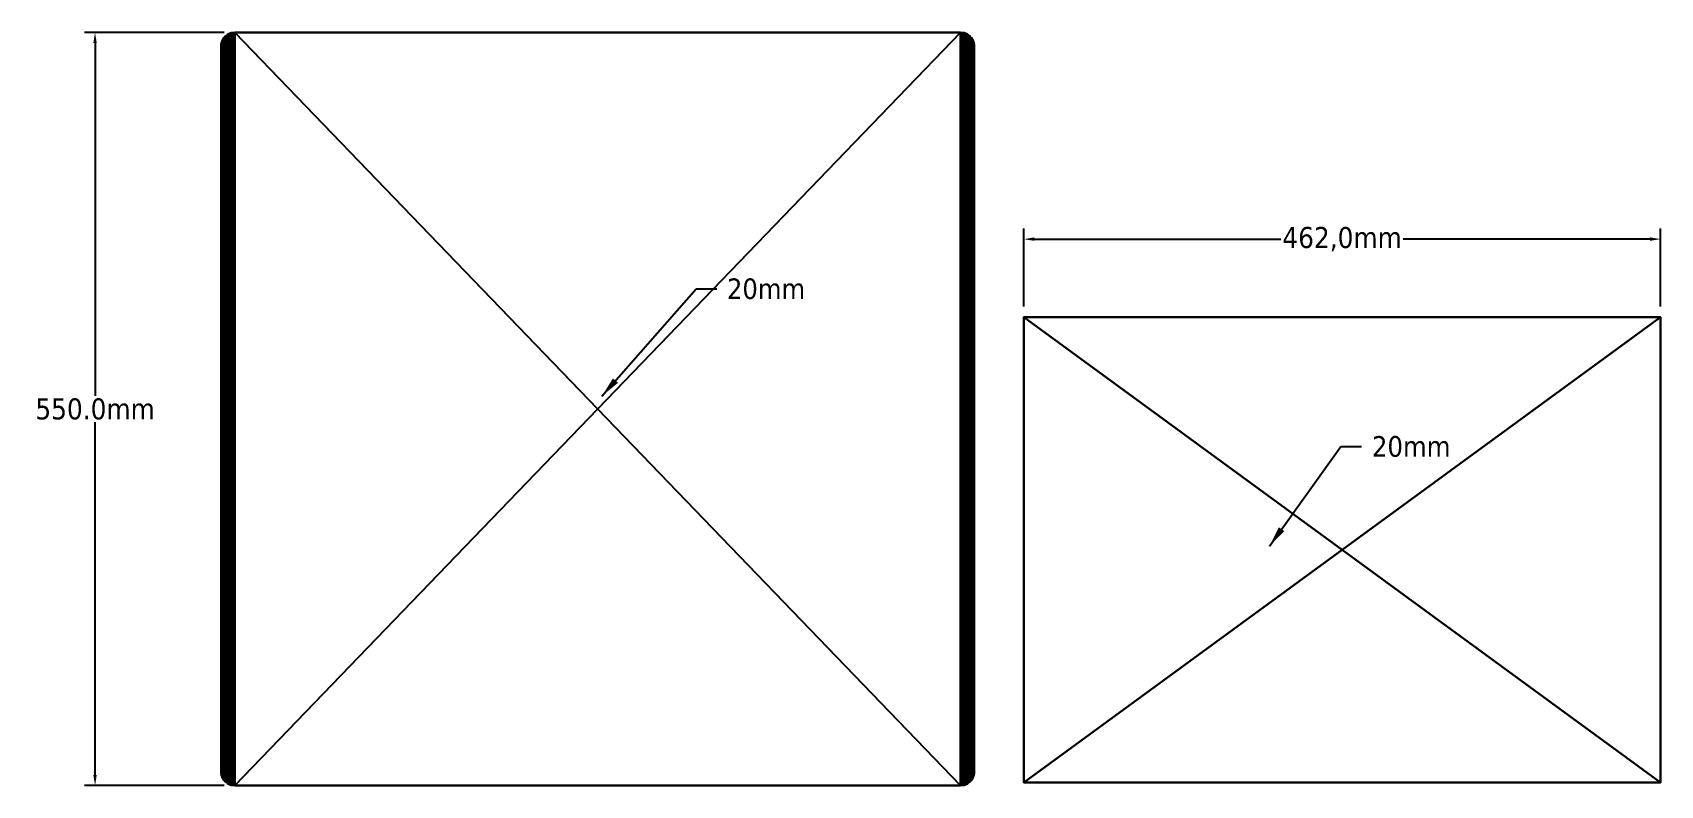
# Model space of a CAD drawing. Extents: x -115 to 1866, y 25 to 1268.
# Drawn here: x -115 to 1074, y 25 to 575 of the extents above; entities that cross this region are included whole.
import ezdxf

# ---------------------------------------------------------------- set-up
doc = ezdxf.new("R2010")
doc.units = 0
doc.layers.get('0').update_dxf_attribs({"color": 13, "linetype": 'CONTINUOUS'})
doc.layers.get('DEFPOINTS').update_dxf_attribs({"linetype": 'CONTINUOUS'})
doc.styles.add('TAHOMA', font='Tahoma.ttf')
doc.dimstyles.new('DIMSTYLE2', dxfattribs={"dimtxt": 15.374363, "dimasz": 7.687181, "dimexe": 7.687181, "dimexo": 7.687181, "dimgap": 1.537436, "dimtad": 0, "dimtih": 1, "dimtoh": 1, "dimdec": 1, "dimzin": 0, "dimtxsty": 'TAHOMA', "dimcen": 0.09, "dimazin": 3, "dimtfac": 1, "dimtdec": 4, "dimtofl": 0, "dimtmove": 0, "dimatfit": 3, "dimtolj": 1, "dimtzin": 0})
doc.dimstyles.get("Standard").update_dxf_attribs({"dimtxt": 0.18, "dimasz": 0.18, "dimexe": 0.18, "dimexo": 0.0625, "dimgap": 0.09, "dimtad": 0, "dimtih": 1, "dimtoh": 1, "dimdec": 4, "dimzin": 0, "dimtxsty": 'STANDARD', "dimcen": 0.09, "dimazin": 3, "dimtfac": 1, "dimtdec": 4, "dimtofl": 0, "dimtmove": 0, "dimatfit": 3, "dimtolj": 1, "dimtzin": 0})

# ---------------------------------------------------------------- blocks, each defined once
blk = doc.blocks.new('__________9')
for p, q in [((465, 340), (0, 340)), ((0, 340), (0, 0)), ((0, 340), (0, 340, 21)), ((465, 340, 21), (0, 340, 21)), ((0, 340, 21), (0, 0, 21)), ((465, 0), (465, 340)), ((465, 340), (465, 340, 21)), ((465, 0, 21), (465, 340, 21)), ((0, 0), (465, 0)), ((0, 0), (0, 0, 21)), ((465, 0), (465, 0, 21)), ((0, 0, 21), (465, 0, 21))]:
    blk.add_line(p, q)
at = {"color": 23}
mesh = blk.add_polyface(dxfattribs=at)
corners = [(465, 340), (0, 0), (0, 340), (465, 0)]
mesh.append_faces([[corners[k] for k in face] for face in [(0, 1, 2), (1, 0, 3)]], dxfattribs={"vtx0": -1, "color": 23})
at = {"color": 43}
mesh = blk.add_polyface(dxfattribs=at)
corners = [(0, 340, 21), (465, 340), (0, 340), (465, 340, 21)]
mesh.append_faces([[corners[k] for k in face] for face in [(0, 1, 2), (1, 0, 3)]], dxfattribs={"vtx0": -1, "color": 43})
at = {"color": 23}
mesh = blk.add_polyface(dxfattribs=at)
corners = [(465, 0, 21), (0, 340, 21), (0, 0, 21), (465, 340, 21)]
mesh.append_faces([[corners[k] for k in face] for face in [(0, 1, 2), (1, 0, 3)]], dxfattribs={"vtx0": -1, "color": 23})
at = {"color": 43}
mesh = blk.add_polyface(dxfattribs=at)
corners = [(0, 340, 21), (0, 0), (0, 0, 21), (0, 340)]
mesh.append_faces([[corners[k] for k in face] for face in [(0, 1, 2), (1, 0, 3)]], dxfattribs={"vtx0": -1, "color": 43})
mesh = blk.add_polyface(dxfattribs=at)
corners = [(465, 0), (465, 340, 21), (465, 0, 21), (465, 340)]
mesh.append_faces([[corners[k] for k in face] for face in [(0, 1, 2), (1, 0, 3)]], dxfattribs={"vtx0": -1, "color": 43})
mesh = blk.add_polyface(dxfattribs=at)
corners = [(465, 0, 21), (0, 0), (465, 0), (0, 0, 21)]
mesh.append_faces([[corners[k] for k in face] for face in [(0, 1, 2), (1, 0, 3)]], dxfattribs={"vtx0": -1, "color": 43})
blk = doc.blocks.new('__________5')
blk.add_blockref('__________9', (0, 0))
blk = doc.blocks.new('__________7')
for p, q in [((2.9, 547.1, 21), (2.9, 547.1)), ((3.9, 547.9, 21), (3.9, 547.9)), ((5, 548.7, 21), (5, 548.7)), ((6.2, 549.2, 21), (6.2, 549.2)), ((7.4, 549.7, 21), (7.4, 549.7)), ((8.7, 549.9, 21), (8.7, 549.9)), ((540, 550), (10, 550)), ((10, 550, 21), (10, 550)), ((540, 550, 21), (10, 550, 21)), ((540, 550, 21), (540, 550)), ((541.3, 549.9, 21), (541.3, 549.9)), ((542.6, 549.7, 21), (542.6, 549.7)), ((543.8, 549.2, 21), (543.8, 549.2)), ((545, 548.7, 21), (545, 548.7)), ((546.1, 547.9, 21), (546.1, 547.9)), ((547.1, 547.1, 21), (547.1, 547.1)), ((0, 540, 21), (0, 540)), ((0, 540), (0, 10)), ((0, 540, 21), (0, 10, 21)), ((0.1, 541.3, 21), (0.1, 541.3)), ((0.3, 542.6, 21), (0.3, 542.6)), ((0.8, 543.8, 21), (0.8, 543.8)), ((1.3, 545, 21), (1.3, 545)), ((2.1, 546.1, 21), (2.1, 546.1)), ((547.9, 546.1, 21), (547.9, 546.1)), ((548.7, 545, 21), (548.7, 545)), ((549.2, 543.8, 21), (549.2, 543.8)), ((549.7, 542.6, 21), (549.7, 542.6)), ((549.9, 541.3, 21), (549.9, 541.3)), ((550, 10), (550, 540)), ((550, 540, 21), (550, 540)), ((550, 10, 21), (550, 540, 21)), ((0, 10, 21), (0, 10)), ((0.1, 8.7, 21), (0.1, 8.7)), ((0.3, 7.4, 21), (0.3, 7.4)), ((0.8, 6.2, 21), (0.8, 6.2)), ((1.3, 5, 21), (1.3, 5)), ((2.1, 3.9, 21), (2.1, 3.9)), ((2.9, 2.9, 21), (2.9, 2.9)), ((3.9, 2.1, 21), (3.9, 2.1)), ((5, 1.3, 21), (5, 1.3)), ((6.2, 0.8, 21), (6.2, 0.8)), ((7.4, 0.3, 21), (7.4, 0.3)), ((8.7, 0.1, 21), (8.7, 0.1)), ((10, 0), (540, 0)), ((10, 0, 21), (540, 0, 21)), ((10, 0, 21), (10, 0)), ((540, 0, 21), (540, 0)), ((541.3, 0.1, 21), (541.3, 0.1)), ((542.6, 0.3, 21), (542.6, 0.3)), ((543.8, 0.8, 21), (543.8, 0.8)), ((545, 1.3, 21), (545, 1.3)), ((546.1, 2.1, 21), (546.1, 2.1)), ((547.1, 2.9, 21), (547.1, 2.9)), ((547.9, 3.9, 21), (547.9, 3.9)), ((548.7, 5, 21), (548.7, 5)), ((549.2, 6.2, 21), (549.2, 6.2)), ((549.7, 7.4, 21), (549.7, 7.4)), ((549.9, 8.7, 21), (549.9, 8.7)), ((550, 10, 21), (550, 10))]:
    blk.add_line(p, q)
for centre, start, end in [((10, 540, 21), 90, 180), ((10, 540), 90, 180), ((10, 10), 180, 270), ((10, 10, 21), 180, 270), ((540, 10), 270, 360), ((540, 10, 21), 270, 360)]:
    blk.add_arc(centre, 10, start, end)
at = {"extrusion": (0, 0, -1)}
for centre in [(-540, 540), (-540, 540, -21)]:
    blk.add_arc(centre, 10, 90, 180, dxfattribs=at)
at = {"color": 23}
mesh = blk.add_polyface(dxfattribs=at)
corners = [(0.1, 541.3), (0, 10), (0, 540), (0.1, 8.7), (0.3, 542.6), (0.3, 7.4), (0.8, 543.8), (0.8, 6.2), (1.3, 545), (1.3, 5), (2.1, 546.1), (2.1, 3.9), (2.9, 547.1), (2.9, 2.9), (3.9, 547.9), (3.9, 2.1), (5, 548.7), (5, 1.3), (6.2, 0.8), (6.2, 549.2), (7.4, 549.7), (7.4, 0.3), (8.7, 549.9), (8.7, 0.1), (10, 550), (10, 0), (540, 550), (540, 0), (541.3, 549.9), (541.3, 0.1), (542.6, 549.7), (542.6, 0.3), (543.8, 549.2), (543.8, 0.8), (545, 548.7), (545, 1.3), (546.1, 547.9), (546.1, 2.1), (547.1, 547.1), (547.1, 2.9), (547.9, 546.1), (547.9, 3.9), (548.7, 545), (548.7, 5), (549.2, 543.8), (549.2, 6.2), (549.7, 542.6), (549.7, 7.4), (549.9, 541.3), (549.9, 8.7), (550, 540), (550, 10)]
mesh.append_faces([[corners[k] for k in face] for face in [(0, 1, 2), (49, 50, 51)]], dxfattribs={"vtx0": -1, "color": 23})
mesh.append_faces([[corners[k] for k in face] for face in [(1, 0, 3), (3, 4, 5), (5, 6, 7), (7, 8, 9), (9, 10, 11), (11, 12, 13), (13, 14, 15), (15, 16, 17), (17, 16, 18), (18, 20, 21), (21, 22, 23), (23, 24, 25), (25, 26, 27), (27, 28, 29), (29, 30, 31), (31, 32, 33), (33, 34, 35), (35, 36, 37), (37, 38, 39), (39, 40, 41), (41, 42, 43), (43, 44, 45), (45, 46, 47), (47, 48, 49)]], dxfattribs={"vtx0": -1, "vtx1": -1, "color": 23})
mesh.append_faces([[corners[k] for k in face] for face in [(3, 0, 4), (5, 4, 6), (7, 6, 8), (9, 8, 10), (11, 10, 12), (13, 12, 14), (15, 14, 16), (18, 16, 19), (18, 19, 20), (21, 20, 22), (23, 22, 24), (25, 24, 26), (27, 26, 28), (29, 28, 30), (31, 30, 32), (33, 32, 34), (35, 34, 36), (37, 36, 38), (39, 38, 40), (41, 40, 42), (43, 42, 44), (45, 44, 46), (47, 46, 48), (49, 48, 50)]], dxfattribs={"vtx0": -1, "vtx2": -1, "color": 23})
mesh = blk.add_polyface(dxfattribs=at)
corners = [(0.1, 8.7, 21), (0, 540, 21), (0, 10, 21), (0.1, 541.3, 21), (0.3, 7.4, 21), (0.3, 542.6, 21), (0.8, 6.2, 21), (0.8, 543.8, 21), (1.3, 5, 21), (1.3, 545, 21), (2.1, 3.9, 21), (2.1, 546.1, 21), (2.9, 2.9, 21), (2.9, 547.1, 21), (3.9, 2.1, 21), (3.9, 547.9, 21), (5, 1.3, 21), (5, 548.7, 21), (6.2, 0.8, 21), (6.2, 549.2, 21), (7.4, 0.3, 21), (7.4, 549.7, 21), (8.7, 0.1, 21), (8.7, 549.9, 21), (10, 0, 21), (10, 550, 21), (540, 0, 21), (540, 550, 21), (541.3, 0.1, 21), (541.3, 549.9, 21), (542.6, 0.3, 21), (542.6, 549.7, 21), (543.8, 0.8, 21), (543.8, 549.2, 21), (545, 1.3, 21), (545, 548.7, 21), (546.1, 2.1, 21), (546.1, 547.9, 21), (547.1, 2.9, 21), (547.1, 547.1, 21), (547.9, 3.9, 21), (547.9, 546.1, 21), (548.7, 5, 21), (548.7, 545, 21), (549.2, 6.2, 21), (549.2, 543.8, 21), (549.7, 7.4, 21), (549.7, 542.6, 21), (549.9, 8.7, 21), (549.9, 541.3, 21), (550, 10, 21), (550, 540, 21)]
mesh.append_faces([[corners[k] for k in face] for face in [(0, 1, 2), (49, 50, 51)]], dxfattribs={"vtx0": -1, "color": 23})
mesh.append_faces([[corners[k] for k in face] for face in [(1, 0, 3), (3, 4, 5), (5, 6, 7), (7, 8, 9), (9, 10, 11), (11, 12, 13), (13, 14, 15), (15, 16, 17), (17, 18, 19), (19, 20, 21), (21, 22, 23), (23, 24, 25), (25, 26, 27), (27, 28, 29), (29, 30, 31), (31, 32, 33), (33, 34, 35), (35, 36, 37), (37, 38, 39), (39, 40, 41), (41, 42, 43), (43, 44, 45), (45, 46, 47), (47, 48, 49)]], dxfattribs={"vtx0": -1, "vtx1": -1, "color": 23})
mesh.append_faces([[corners[k] for k in face] for face in [(3, 0, 4), (5, 4, 6), (7, 6, 8), (9, 8, 10), (11, 10, 12), (13, 12, 14), (15, 14, 16), (17, 16, 18), (19, 18, 20), (21, 20, 22), (23, 22, 24), (25, 24, 26), (27, 26, 28), (29, 28, 30), (31, 30, 32), (33, 32, 34), (35, 34, 36), (37, 36, 38), (39, 38, 40), (41, 40, 42), (43, 42, 44), (45, 44, 46), (47, 46, 48), (49, 48, 50)]], dxfattribs={"vtx0": -1, "vtx2": -1, "color": 23})
at = {"color": 43}
mesh = blk.add_polyface(dxfattribs=at)
corners = [(2.9, 547.1, 21), (2.1, 546.1), (2.1, 546.1, 21), (2.9, 547.1)]
mesh.append_faces([[corners[k] for k in face] for face in [(0, 1, 2), (1, 0, 3)]], dxfattribs={"vtx0": -1, "color": 43})
mesh = blk.add_polyface(dxfattribs=at)
corners = [(2.9, 547.1, 21), (3.9, 547.9), (2.9, 547.1), (3.9, 547.9, 21)]
mesh.append_faces([[corners[k] for k in face] for face in [(0, 1, 2), (1, 0, 3)]], dxfattribs={"vtx0": -1, "color": 43})
mesh = blk.add_polyface(dxfattribs=at)
corners = [(3.9, 547.9, 21), (5, 548.7), (3.9, 547.9), (5, 548.7, 21)]
mesh.append_faces([[corners[k] for k in face] for face in [(0, 1, 2), (1, 0, 3)]], dxfattribs={"vtx0": -1, "color": 43})
mesh = blk.add_polyface(dxfattribs=at)
corners = [(5, 548.7, 21), (6.2, 549.2), (5, 548.7), (6.2, 549.2, 21)]
mesh.append_faces([[corners[k] for k in face] for face in [(0, 1, 2), (1, 0, 3)]], dxfattribs={"vtx0": -1, "color": 43})
mesh = blk.add_polyface(dxfattribs=at)
corners = [(6.2, 549.2, 21), (7.4, 549.7), (6.2, 549.2), (7.4, 549.7, 21)]
mesh.append_faces([[corners[k] for k in face] for face in [(0, 1, 2), (1, 0, 3)]], dxfattribs={"vtx0": -1, "color": 43})
mesh = blk.add_polyface(dxfattribs=at)
corners = [(7.4, 549.7, 21), (8.7, 549.9), (7.4, 549.7), (8.7, 549.9, 21)]
mesh.append_faces([[corners[k] for k in face] for face in [(0, 1, 2), (1, 0, 3)]], dxfattribs={"vtx0": -1, "color": 43})
mesh = blk.add_polyface(dxfattribs=at)
corners = [(8.7, 549.9, 21), (10, 550), (8.7, 549.9), (10, 550, 21)]
mesh.append_faces([[corners[k] for k in face] for face in [(0, 1, 2), (1, 0, 3)]], dxfattribs={"vtx0": -1, "color": 43})
mesh = blk.add_polyface(dxfattribs=at)
corners = [(10, 550, 21), (540, 550), (10, 550), (540, 550, 21)]
mesh.append_faces([[corners[k] for k in face] for face in [(0, 1, 2), (1, 0, 3)]], dxfattribs={"vtx0": -1, "color": 43})
mesh = blk.add_polyface(dxfattribs=at)
corners = [(540, 550, 21), (541.3, 549.9), (540, 550), (541.3, 549.9, 21)]
mesh.append_faces([[corners[k] for k in face] for face in [(0, 1, 2), (1, 0, 3)]], dxfattribs={"vtx0": -1, "color": 43})
mesh = blk.add_polyface(dxfattribs=at)
corners = [(541.3, 549.9, 21), (542.6, 549.7), (541.3, 549.9), (542.6, 549.7, 21)]
mesh.append_faces([[corners[k] for k in face] for face in [(0, 1, 2), (1, 0, 3)]], dxfattribs={"vtx0": -1, "color": 43})
mesh = blk.add_polyface(dxfattribs=at)
corners = [(542.6, 549.7, 21), (543.8, 549.2), (542.6, 549.7), (543.8, 549.2, 21)]
mesh.append_faces([[corners[k] for k in face] for face in [(0, 1, 2), (1, 0, 3)]], dxfattribs={"vtx0": -1, "color": 43})
mesh = blk.add_polyface(dxfattribs=at)
corners = [(543.8, 549.2, 21), (545, 548.7), (543.8, 549.2), (545, 548.7, 21)]
mesh.append_faces([[corners[k] for k in face] for face in [(0, 1, 2), (1, 0, 3)]], dxfattribs={"vtx0": -1, "color": 43})
mesh = blk.add_polyface(dxfattribs=at)
corners = [(545, 548.7, 21), (546.1, 547.9), (545, 548.7), (546.1, 547.9, 21)]
mesh.append_faces([[corners[k] for k in face] for face in [(0, 1, 2), (1, 0, 3)]], dxfattribs={"vtx0": -1, "color": 43})
mesh = blk.add_polyface(dxfattribs=at)
corners = [(546.1, 547.9, 21), (547.1, 547.1), (546.1, 547.9), (547.1, 547.1, 21)]
mesh.append_faces([[corners[k] for k in face] for face in [(0, 1, 2), (1, 0, 3)]], dxfattribs={"vtx0": -1, "color": 43})
mesh = blk.add_polyface(dxfattribs=at)
corners = [(547.1, 547.1), (547.9, 546.1, 21), (547.9, 546.1), (547.1, 547.1, 21)]
mesh.append_faces([[corners[k] for k in face] for face in [(0, 1, 2), (1, 0, 3)]], dxfattribs={"vtx0": -1, "color": 43})
mesh = blk.add_polyface(dxfattribs=at)
corners = [(0.1, 541.3, 21), (0, 540), (0, 540, 21), (0.1, 541.3)]
mesh.append_faces([[corners[k] for k in face] for face in [(0, 1, 2), (1, 0, 3)]], dxfattribs={"vtx0": -1, "color": 43})
mesh = blk.add_polyface(dxfattribs=at)
corners = [(0, 540, 21), (0, 10), (0, 10, 21), (0, 540)]
mesh.append_faces([[corners[k] for k in face] for face in [(0, 1, 2), (1, 0, 3)]], dxfattribs={"vtx0": -1, "color": 43})
mesh = blk.add_polyface(dxfattribs=at)
corners = [(0.3, 542.6, 21), (0.1, 541.3), (0.1, 541.3, 21), (0.3, 542.6)]
mesh.append_faces([[corners[k] for k in face] for face in [(0, 1, 2), (1, 0, 3)]], dxfattribs={"vtx0": -1, "color": 43})
mesh = blk.add_polyface(dxfattribs=at)
corners = [(0.8, 543.8, 21), (0.3, 542.6), (0.3, 542.6, 21), (0.8, 543.8)]
mesh.append_faces([[corners[k] for k in face] for face in [(0, 1, 2), (1, 0, 3)]], dxfattribs={"vtx0": -1, "color": 43})
mesh = blk.add_polyface(dxfattribs=at)
corners = [(1.3, 545, 21), (0.8, 543.8), (0.8, 543.8, 21), (1.3, 545)]
mesh.append_faces([[corners[k] for k in face] for face in [(0, 1, 2), (1, 0, 3)]], dxfattribs={"vtx0": -1, "color": 43})
mesh = blk.add_polyface(dxfattribs=at)
corners = [(2.1, 546.1, 21), (1.3, 545), (1.3, 545, 21), (2.1, 546.1)]
mesh.append_faces([[corners[k] for k in face] for face in [(0, 1, 2), (1, 0, 3)]], dxfattribs={"vtx0": -1, "color": 43})
mesh = blk.add_polyface(dxfattribs=at)
corners = [(547.9, 546.1), (548.7, 545, 21), (548.7, 545), (547.9, 546.1, 21)]
mesh.append_faces([[corners[k] for k in face] for face in [(0, 1, 2), (1, 0, 3)]], dxfattribs={"vtx0": -1, "color": 43})
mesh = blk.add_polyface(dxfattribs=at)
corners = [(548.7, 545), (549.2, 543.8, 21), (549.2, 543.8), (548.7, 545, 21)]
mesh.append_faces([[corners[k] for k in face] for face in [(0, 1, 2), (1, 0, 3)]], dxfattribs={"vtx0": -1, "color": 43})
mesh = blk.add_polyface(dxfattribs=at)
corners = [(549.2, 543.8), (549.7, 542.6, 21), (549.7, 542.6), (549.2, 543.8, 21)]
mesh.append_faces([[corners[k] for k in face] for face in [(0, 1, 2), (1, 0, 3)]], dxfattribs={"vtx0": -1, "color": 43})
mesh = blk.add_polyface(dxfattribs=at)
corners = [(549.7, 542.6), (549.9, 541.3, 21), (549.9, 541.3), (549.7, 542.6, 21)]
mesh.append_faces([[corners[k] for k in face] for face in [(0, 1, 2), (1, 0, 3)]], dxfattribs={"vtx0": -1, "color": 43})
mesh = blk.add_polyface(dxfattribs=at)
corners = [(549.9, 541.3), (550, 540, 21), (550, 540), (549.9, 541.3, 21)]
mesh.append_faces([[corners[k] for k in face] for face in [(0, 1, 2), (1, 0, 3)]], dxfattribs={"vtx0": -1, "color": 43})
mesh = blk.add_polyface(dxfattribs=at)
corners = [(550, 540), (550, 10, 21), (550, 10), (550, 540, 21)]
mesh.append_faces([[corners[k] for k in face] for face in [(0, 1, 2), (1, 0, 3)]], dxfattribs={"vtx0": -1, "color": 43})
mesh = blk.add_polyface(dxfattribs=at)
corners = [(0, 10, 21), (0.1, 8.7), (0.1, 8.7, 21), (0, 10)]
mesh.append_faces([[corners[k] for k in face] for face in [(0, 1, 2), (1, 0, 3)]], dxfattribs={"vtx0": -1, "color": 43})
mesh = blk.add_polyface(dxfattribs=at)
corners = [(0.1, 8.7, 21), (0.3, 7.4), (0.3, 7.4, 21), (0.1, 8.7)]
mesh.append_faces([[corners[k] for k in face] for face in [(0, 1, 2), (1, 0, 3)]], dxfattribs={"vtx0": -1, "color": 43})
mesh = blk.add_polyface(dxfattribs=at)
corners = [(0.3, 7.4, 21), (0.8, 6.2), (0.8, 6.2, 21), (0.3, 7.4)]
mesh.append_faces([[corners[k] for k in face] for face in [(0, 1, 2), (1, 0, 3)]], dxfattribs={"vtx0": -1, "color": 43})
mesh = blk.add_polyface(dxfattribs=at)
corners = [(0.8, 6.2, 21), (1.3, 5), (1.3, 5, 21), (0.8, 6.2)]
mesh.append_faces([[corners[k] for k in face] for face in [(0, 1, 2), (1, 0, 3)]], dxfattribs={"vtx0": -1, "color": 43})
mesh = blk.add_polyface(dxfattribs=at)
corners = [(1.3, 5, 21), (2.1, 3.9), (2.1, 3.9, 21), (1.3, 5)]
mesh.append_faces([[corners[k] for k in face] for face in [(0, 1, 2), (1, 0, 3)]], dxfattribs={"vtx0": -1, "color": 43})
mesh = blk.add_polyface(dxfattribs=at)
corners = [(2.1, 3.9, 21), (2.9, 2.9), (2.9, 2.9, 21), (2.1, 3.9)]
mesh.append_faces([[corners[k] for k in face] for face in [(0, 1, 2), (1, 0, 3)]], dxfattribs={"vtx0": -1, "color": 43})
mesh = blk.add_polyface(dxfattribs=at)
corners = [(3.9, 2.1, 21), (2.9, 2.9), (3.9, 2.1), (2.9, 2.9, 21)]
mesh.append_faces([[corners[k] for k in face] for face in [(0, 1, 2), (1, 0, 3)]], dxfattribs={"vtx0": -1, "color": 43})
mesh = blk.add_polyface(dxfattribs=at)
corners = [(5, 1.3, 21), (3.9, 2.1), (5, 1.3), (3.9, 2.1, 21)]
mesh.append_faces([[corners[k] for k in face] for face in [(0, 1, 2), (1, 0, 3)]], dxfattribs={"vtx0": -1, "color": 43})
mesh = blk.add_polyface(dxfattribs=at)
corners = [(6.2, 0.8, 21), (5, 1.3), (6.2, 0.8), (5, 1.3, 21)]
mesh.append_faces([[corners[k] for k in face] for face in [(0, 1, 2), (1, 0, 3)]], dxfattribs={"vtx0": -1, "color": 43})
mesh = blk.add_polyface(dxfattribs=at)
corners = [(7.4, 0.3, 21), (6.2, 0.8), (7.4, 0.3), (6.2, 0.8, 21)]
mesh.append_faces([[corners[k] for k in face] for face in [(0, 1, 2), (1, 0, 3)]], dxfattribs={"vtx0": -1, "color": 43})
mesh = blk.add_polyface(dxfattribs=at)
corners = [(8.7, 0.1, 21), (7.4, 0.3), (8.7, 0.1), (7.4, 0.3, 21)]
mesh.append_faces([[corners[k] for k in face] for face in [(0, 1, 2), (1, 0, 3)]], dxfattribs={"vtx0": -1, "color": 43})
mesh = blk.add_polyface(dxfattribs=at)
corners = [(10, 0, 21), (8.7, 0.1), (10, 0), (8.7, 0.1, 21)]
mesh.append_faces([[corners[k] for k in face] for face in [(0, 1, 2), (1, 0, 3)]], dxfattribs={"vtx0": -1, "color": 43})
mesh = blk.add_polyface(dxfattribs=at)
corners = [(540, 0, 21), (10, 0), (540, 0), (10, 0, 21)]
mesh.append_faces([[corners[k] for k in face] for face in [(0, 1, 2), (1, 0, 3)]], dxfattribs={"vtx0": -1, "color": 43})
mesh = blk.add_polyface(dxfattribs=at)
corners = [(541.3, 0.1, 21), (540, 0), (541.3, 0.1), (540, 0, 21)]
mesh.append_faces([[corners[k] for k in face] for face in [(0, 1, 2), (1, 0, 3)]], dxfattribs={"vtx0": -1, "color": 43})
mesh = blk.add_polyface(dxfattribs=at)
corners = [(542.6, 0.3, 21), (541.3, 0.1), (542.6, 0.3), (541.3, 0.1, 21)]
mesh.append_faces([[corners[k] for k in face] for face in [(0, 1, 2), (1, 0, 3)]], dxfattribs={"vtx0": -1, "color": 43})
mesh = blk.add_polyface(dxfattribs=at)
corners = [(543.8, 0.8, 21), (542.6, 0.3), (543.8, 0.8), (542.6, 0.3, 21)]
mesh.append_faces([[corners[k] for k in face] for face in [(0, 1, 2), (1, 0, 3)]], dxfattribs={"vtx0": -1, "color": 43})
mesh = blk.add_polyface(dxfattribs=at)
corners = [(545, 1.3, 21), (543.8, 0.8), (545, 1.3), (543.8, 0.8, 21)]
mesh.append_faces([[corners[k] for k in face] for face in [(0, 1, 2), (1, 0, 3)]], dxfattribs={"vtx0": -1, "color": 43})
mesh = blk.add_polyface(dxfattribs=at)
corners = [(546.1, 2.1, 21), (545, 1.3), (546.1, 2.1), (545, 1.3, 21)]
mesh.append_faces([[corners[k] for k in face] for face in [(0, 1, 2), (1, 0, 3)]], dxfattribs={"vtx0": -1, "color": 43})
mesh = blk.add_polyface(dxfattribs=at)
corners = [(547.1, 2.9, 21), (546.1, 2.1), (547.1, 2.9), (546.1, 2.1, 21)]
mesh.append_faces([[corners[k] for k in face] for face in [(0, 1, 2), (1, 0, 3)]], dxfattribs={"vtx0": -1, "color": 43})
mesh = blk.add_polyface(dxfattribs=at)
corners = [(547.9, 3.9), (547.1, 2.9, 21), (547.1, 2.9), (547.9, 3.9, 21)]
mesh.append_faces([[corners[k] for k in face] for face in [(0, 1, 2), (1, 0, 3)]], dxfattribs={"vtx0": -1, "color": 43})
mesh = blk.add_polyface(dxfattribs=at)
corners = [(548.7, 5), (547.9, 3.9, 21), (547.9, 3.9), (548.7, 5, 21)]
mesh.append_faces([[corners[k] for k in face] for face in [(0, 1, 2), (1, 0, 3)]], dxfattribs={"vtx0": -1, "color": 43})
mesh = blk.add_polyface(dxfattribs=at)
corners = [(549.2, 6.2), (548.7, 5, 21), (548.7, 5), (549.2, 6.2, 21)]
mesh.append_faces([[corners[k] for k in face] for face in [(0, 1, 2), (1, 0, 3)]], dxfattribs={"vtx0": -1, "color": 43})
mesh = blk.add_polyface(dxfattribs=at)
corners = [(549.7, 7.4), (549.2, 6.2, 21), (549.2, 6.2), (549.7, 7.4, 21)]
mesh.append_faces([[corners[k] for k in face] for face in [(0, 1, 2), (1, 0, 3)]], dxfattribs={"vtx0": -1, "color": 43})
mesh = blk.add_polyface(dxfattribs=at)
corners = [(549.9, 8.7), (549.7, 7.4, 21), (549.7, 7.4), (549.9, 8.7, 21)]
mesh.append_faces([[corners[k] for k in face] for face in [(0, 1, 2), (1, 0, 3)]], dxfattribs={"vtx0": -1, "color": 43})
mesh = blk.add_polyface(dxfattribs=at)
corners = [(550, 10), (549.9, 8.7, 21), (549.9, 8.7), (550, 10, 21)]
mesh.append_faces([[corners[k] for k in face] for face in [(0, 1, 2), (1, 0, 3)]], dxfattribs={"vtx0": -1, "color": 43})
blk = doc.blocks.new('*D14')
at = {"color": 0}
for p, q in [((24.9, 575.2), (-77.1, 575.2)), ((-69.4, 567.5), (-69.4, 309.8)), ((-69.4, 32.9), (-69.4, 290.7)), ((24.9, 25.2), (-77.1, 25.2))]:
    blk.add_line(p, q, dxfattribs=at)
for points in [[(-68.2, 567.5), (-70.7, 567.5), (-69.4, 575.2)], [(-70.7, 32.9), (-68.2, 32.9), (-69.4, 25.2)]]:
    blk.add_solid(points, dxfattribs=at)
at = {"layer": 'DEFPOINTS', "color": 0}
for p in [(32.6, 575.2), (-69.4, 25.2), (32.6, 25.2)]:
    blk.add_point(p, dxfattribs=at)
at = {"color": 0, "insert": (-69.4, 300.2), "char_height": 15.374, "attachment_point": 5, "style": 'TAHOMA'}
blk.add_mtext('\\A1;550.0mm', dxfattribs=at)
blk = doc.blocks.new('*D17')
at = {"color": 0}
for p, q in [((608.7, 375.1), (608.7, 432)), ((1073.7, 375.1), (1073.7, 432)), ((616.4, 424.3), (796.5, 424.3)), ((1066, 424.3), (885.9, 424.3))]:
    blk.add_line(p, q, dxfattribs=at)
for points in [[(616.4, 425.6), (616.4, 423.1), (608.7, 424.3)], [(1066, 423.1), (1066, 425.6), (1073.7, 424.3)]]:
    blk.add_solid(points, dxfattribs=at)
at = {"layer": 'DEFPOINTS', "color": 0}
for p in [(1073.7, 424.3), (608.7, 367.4), (1073.7, 367.4)]:
    blk.add_point(p, dxfattribs=at)
at = {"color": 0, "insert": (841.2, 424.3), "char_height": 15.374, "attachment_point": 5, "style": 'TAHOMA'}
blk.add_mtext('\\A1;462,0mm', dxfattribs=at)

msp = doc.modelspace()

# ---------------------------------------------------------------- block references
for name, p in [('__________7', (22.61, 25.24)), ('__________5', (608.68, 27.44))]:
    msp.add_blockref(name, p)

# ---------------------------------------------------------------- texts
at = {"color": 49, "attachment_point": 1, "style": 'TAHOMA'}
for insert, char_height in [((392.03, 395.63, 80.53), 15.022), ((863, 280.46, 67.26), 15.1)]:
    msp.add_mtext('20mm', dxfattribs=dict(at, insert=insert, char_height=char_height))

# ---------------------------------------------------------------- dimensions: what is measured, and where the dimension line sits
at = {"color": 49}
dim = msp.add_linear_dim(base=(-69.45, 25.24, 21), p1=(32.61, 575.24, 21), p2=(32.61, 25.24, 21), angle=90, dimstyle='DIMSTYLE2', override={"dimpost": 'mm'}, dxfattribs=at)
dim.commit()
dim.dimension.update_dxf_attribs({"geometry": '*D14', "text_midpoint": (-69.45, 300.24, 21)})
dim = msp.add_linear_dim(base=(1073.68, 424.34, 21), p1=(608.68, 367.44, 21), p2=(1073.68, 367.44, 21), text='462,0mm', dimstyle='DIMSTYLE2', override={"dimpost": 'mm'}, dxfattribs=at)
dim.commit()
dim.dimension.update_dxf_attribs({"geometry": '*D17', "text_midpoint": (841.18, 424.34, 21)})

# ---------------------------------------------------------------- leaders
for points, override in [([(300.68, 309.68, -80.53), (369.5, 388.12, -80.53), (384.52, 388.12, -80.53)], {"dimasz": 15.021609}), ([(788.21, 200.14, -67.26), (840.35, 272.91, -67.26), (855.45, 272.91, -67.26)], {"dimasz": 15.100253})]:
    msp.add_leader(points, dimstyle='STANDARD', override=override, dxfattribs=at)

doc.saveas('drawing.dxf')
